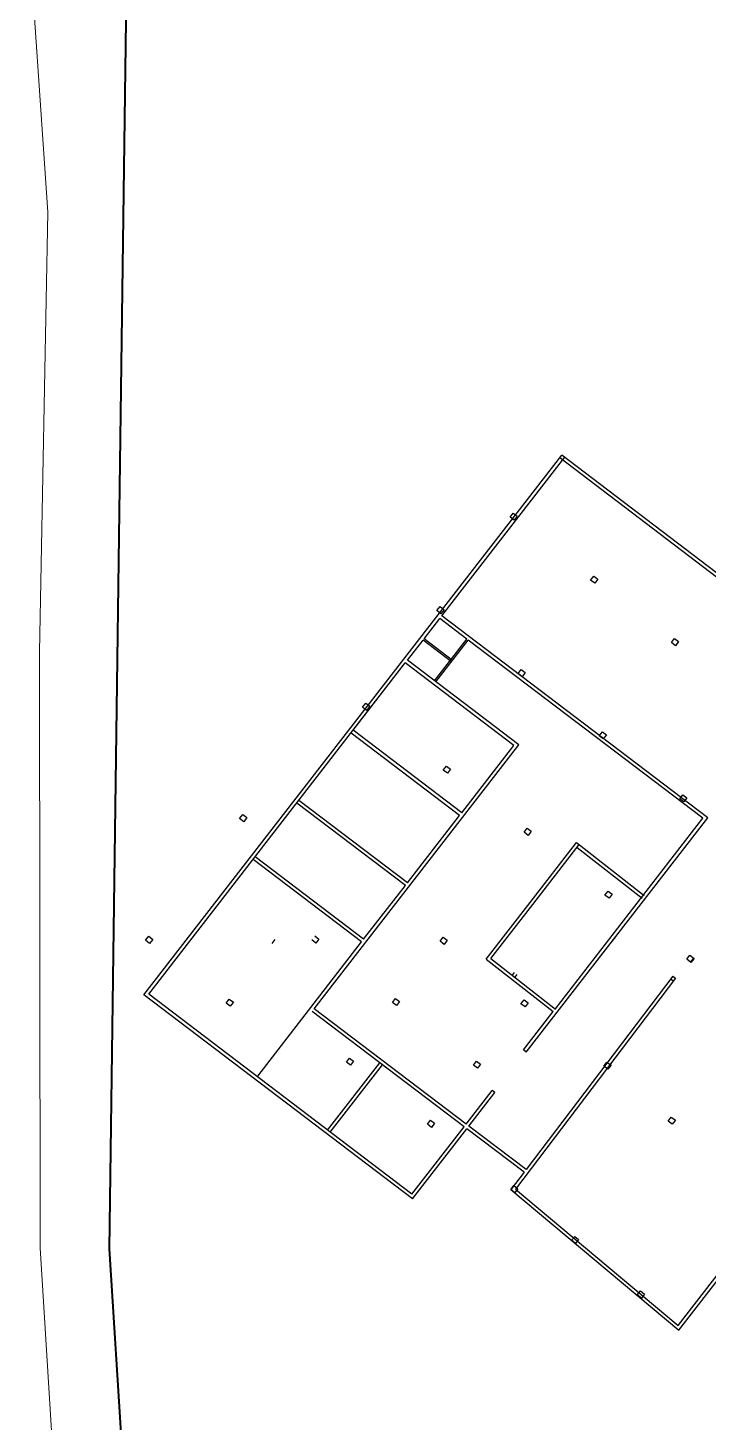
# Model space of a CAD drawing. Header units: metres. Extents: x 141303 to 146299, y 125960 to 127091.
# Drawn here: x 145017.4 to 145057.3, y 126056.8 to 126138.6 of the extents above; entities that cross this region are included whole.
import ezdxf

# ---------------------------------------------------------------- set-up
doc = ezdxf.new("R2010")
doc.units = ezdxf.units.M
doc.header["$MEASUREMENT"] = 0
doc.linetypes.add('ACAD_ISO04W100', pattern=[30, 24, -3, 0, -3])
for name, color, linetype, lineweight in [('new column', 4, 'Continuous', 25), ('NVMI_ROAD', 253, 'Continuous', 20), ('NVMI_SITEBOUNDARY', 255, 'ACAD_ISO04W100', 40), ('NVMI_WALL', 7, 'Continuous', 30)]:
    doc.layers.add(name, color=color, linetype=linetype, lineweight=lineweight)

msp = doc.modelspace()

# ---------------------------------------------------------------- linework, layer by layer
at = {"layer": 'new column'}
for p, q in [((145045.70417, 126109.91184), (145045.8861, 126110.15038)), ((145045.9427, 126109.72991), (145045.70417, 126109.91184)), ((145045.8861, 126110.15038), (145046.12464, 126109.96844)), ((145046.12464, 126109.96844), (145045.9427, 126109.72991)), ((145050.43504, 126106.21152), (145050.61697, 126106.45006)), ((145050.61697, 126106.45006), (145050.85551, 126106.26812)), ((145050.67357, 126106.02959), (145050.43504, 126106.21152)), ((145050.85551, 126106.26812), (145050.67357, 126106.02959)), ((145041.40986, 126104.42256), (145041.5918, 126104.66109)), ((145041.6484, 126104.24062), (145041.40986, 126104.42256)), ((145041.5918, 126104.66109), (145041.83033, 126104.47916)), ((145041.83033, 126104.47916), (145041.6484, 126104.24062)), ((145055.17477, 126102.54647), (145055.35671, 126102.785)), ((145055.41331, 126102.36453), (145055.17477, 126102.54647)), ((145055.35671, 126102.785), (145055.59524, 126102.60307)), ((145055.59524, 126102.60307), (145055.41331, 126102.36453)), ((145046.17248, 126100.72663), (145046.35441, 126100.96517)), ((145046.41101, 126100.5447), (145046.17248, 126100.72663)), ((145046.35441, 126100.96517), (145046.59295, 126100.78323)), ((145046.59295, 126100.78323), (145046.41101, 126100.5447)), ((145037.04634, 126098.75176), (145037.22827, 126098.9903)), ((145037.28487, 126098.56982), (145037.04634, 126098.75176)), ((145037.22827, 126098.9903), (145037.46681, 126098.80836)), ((145037.46681, 126098.80836), (145037.28487, 126098.56982)), ((145050.94041, 126097.07262), (145051.12235, 126097.31116)), ((145051.17895, 126096.89069), (145050.94041, 126097.07262)), ((145051.12235, 126097.31116), (145051.36088, 126097.12922)), ((145051.36088, 126097.12922), (145051.17895, 126096.89069)), ((145041.78482, 126095.06173), (145041.96675, 126095.30027)), ((145042.02335, 126094.8798), (145041.78482, 126095.06173)), ((145041.96675, 126095.30027), (145042.20529, 126095.11833)), ((145042.20529, 126095.11833), (145042.02335, 126094.8798)), ((145055.66856, 126093.37715), (145055.85049, 126093.61568)), ((145055.90709, 126093.19521), (145055.66856, 126093.37715)), ((145055.85049, 126093.61568), (145056.08903, 126093.43375)), ((145056.08903, 126093.43375), (145055.90709, 126093.19521)), ((145029.82871, 126092.21303), (145030.01064, 126092.45157)), ((145030.06724, 126092.0311), (145029.82871, 126092.21303)), ((145030.01064, 126092.45157), (145030.24918, 126092.26963)), ((145030.24918, 126092.26963), (145030.06724, 126092.0311)), ((145046.52489, 126091.41157), (145046.70683, 126091.65011)), ((145046.76343, 126091.22963), (145046.52489, 126091.41157)), ((145046.70683, 126091.65011), (145046.94536, 126091.46817)), ((145046.94536, 126091.46817), (145046.76343, 126091.22963)), ((145051.27855, 126087.72421), (145051.46049, 126087.96275)), ((145051.51709, 126087.54228), (145051.27855, 126087.72421)), ((145051.46049, 126087.96275), (145051.69902, 126087.78081)), ((145051.69902, 126087.78081), (145051.51709, 126087.54228)), ((145024.30309, 126085.07316), (145024.49077, 126085.30721)), ((145024.49077, 126085.30721), (145024.72481, 126085.11953)), ((145034.24535, 126085.32809), (145034.48389, 126085.14615)), ((145041.60145, 126085.01459), (145041.78339, 126085.25313)), ((145041.78339, 126085.25313), (145042.02192, 126085.07119)), ((145024.53713, 126084.88548), (145024.30309, 126085.07316)), ((145024.72481, 126085.11953), (145024.53713, 126084.88548)), ((145031.74054, 126084.87411), (145031.92247, 126085.11265)), ((145034.30195, 126084.90762), (145034.06342, 126085.08955)), ((145034.48389, 126085.14615), (145034.30195, 126084.90762)), ((145041.83999, 126084.83265), (145041.60145, 126085.01459)), ((145042.02192, 126085.07119), (145041.83999, 126084.83265)), ((145056.08483, 126083.95408), (145056.26677, 126084.19261)), ((145056.32337, 126083.77214), (145056.08483, 126083.95408)), ((145056.26677, 126084.19261), (145056.5053, 126084.01068)), ((145056.5053, 126084.01068), (145056.32337, 126083.77214)), ((145029.03894, 126081.38465), (145029.22088, 126081.62319)), ((145029.27748, 126081.20272), (145029.03894, 126081.38465)), ((145029.22088, 126081.62319), (145029.45941, 126081.44125)), ((145029.45941, 126081.44125), (145029.27748, 126081.20272)), ((145038.80312, 126081.42023), (145038.98505, 126081.65876)), ((145039.04165, 126081.23829), (145038.80312, 126081.42023)), ((145038.98505, 126081.65876), (145039.22359, 126081.47683)), ((145039.22359, 126081.47683), (145039.04165, 126081.23829)), ((145046.34416, 126081.34541), (145046.5261, 126081.58395)), ((145046.5827, 126081.16347), (145046.34416, 126081.34541)), ((145046.5261, 126081.58395), (145046.76464, 126081.40201)), ((145046.76464, 126081.40201), (145046.5827, 126081.16347)), ((145036.09613, 126077.91728), (145036.27806, 126078.15582)), ((145036.33466, 126077.73535), (145036.09613, 126077.91728)), ((145036.27806, 126078.15582), (145036.5166, 126077.97388)), ((145036.5166, 126077.97388), (145036.33466, 126077.73535)), ((145043.5504, 126077.7424), (145043.73233, 126077.98094)), ((145043.73233, 126077.98094), (145043.97087, 126077.79901)), ((145043.97087, 126077.79901), (145043.78893, 126077.56047)), ((145051.21114, 126077.68568), (145051.39307, 126077.92422)), ((145051.39307, 126077.92422), (145051.63161, 126077.74228)), ((145043.78893, 126077.56047), (145043.5504, 126077.7424)), ((145051.44967, 126077.50375), (145051.21114, 126077.68568)), ((145051.63161, 126077.74228), (145051.44967, 126077.50375)), ((145054.99006, 126074.45663), (145055.172, 126074.69517)), ((145055.172, 126074.69517), (145055.41053, 126074.51323)), ((145040.84891, 126074.26904), (145041.03084, 126074.50757)), ((145041.08744, 126074.0871), (145040.84891, 126074.26904)), ((145041.03084, 126074.50757), (145041.26938, 126074.32564)), ((145041.26938, 126074.32564), (145041.08744, 126074.0871)), ((145055.2286, 126074.2747), (145054.99006, 126074.45663)), ((145055.41053, 126074.51323), (145055.2286, 126074.2747)), ((145045.74721, 126070.4328), (145045.92915, 126070.67133)), ((145045.98575, 126070.25086), (145045.74721, 126070.4328)), ((145045.92915, 126070.67133), (145046.16768, 126070.4894)), ((145046.16768, 126070.4894), (145045.98575, 126070.25086)), ((145049.30728, 126067.45958), (145049.49878, 126067.69051)), ((145049.53821, 126067.26808), (145049.30728, 126067.45958)), ((145049.49878, 126067.69051), (145049.72971, 126067.49901)), ((145049.72971, 126067.49901), (145049.53821, 126067.26808)), ((145053.17544, 126064.24831), (145053.35738, 126064.48685)), ((145053.41398, 126064.06638), (145053.17544, 126064.24831)), ((145053.35738, 126064.48685), (145053.59591, 126064.30491)), ((145053.59591, 126064.30491), (145053.41398, 126064.06638))]:
    msp.add_line(p, q, dxfattribs=at)
at = {"layer": 'NVMI_ROAD'}
for p, q in [((145017.39665, 126144.83715), (145018.56446, 126127.81163)), ((145018.56446, 126127.81163), (145018.07602, 126101.9785)), ((145018.07602, 126101.9785), (145018.11851, 126067.0192)), ((145018.11851, 126067.0192), (145020.0805, 126035.5492))]:
    msp.add_line(p, q, dxfattribs=at)
at = {"layer": 'NVMI_SITEBOUNDARY', "linetype": 'ByBlock'}
for p, q in [((145022.18825, 126066.952), (145023.42028, 126156.96563)), ((145024.21234, 126035.20242), (145022.18825, 126066.952))]:
    msp.add_line(p, q, dxfattribs=at)
at = {"layer": 'NVMI_WALL'}
for p, q in [((145024.20695, 126081.8637), (145048.75421, 126113.5498)), ((145041.69876, 126104.1159), (145048.91327, 126113.42853)), ((145064.37915, 126101.38572), (145048.63295, 126113.39075)), ((145064.50041, 126101.54477), (145048.75421, 126113.5498)), ((145041.53942, 126104.2368), (145041.53783, 126104.23801)), ((145057.31332, 126092.26753), (145041.69876, 126104.1159)), ((145040.65758, 126102.77193), (145041.57627, 126103.95779)), ((145040.65758, 126102.77193), (145041.57627, 126103.95779)), ((145043.16959, 126102.74877), (145041.57627, 126103.95779)), ((145043.16959, 126102.74877), (145041.57627, 126103.95779)), ((145039.67766, 126101.50702), (145040.59634, 126102.69288)), ((145039.67766, 126101.50702), (145040.59634, 126102.69288)), ((145042.26933, 126101.42341), (145040.59634, 126102.69288)), ((145042.33057, 126101.50246), (145040.65758, 126102.77193)), ((145041.27098, 126100.298), (145043.16959, 126102.74877)), ((145041.35065, 126100.23755), (145043.24926, 126102.68832)), ((145057.0315, 126092.23031), (145043.24926, 126102.68832)), ((145024.48878, 126081.90091), (145039.55517, 126101.34891)), ((145036.49289, 126097.39606), (145039.55517, 126101.34891)), ((145045.92846, 126096.51284), (145039.55517, 126101.34891)), ((145046.21028, 126096.55005), (145039.67766, 126101.50702)), ((145042.74369, 126092.40188), (145036.3704, 126097.23795)), ((145042.86618, 126092.55999), (145036.49289, 126097.39606)), ((145034.20617, 126081.0549), (145046.21028, 126096.55005)), ((145042.86618, 126092.55999), (145045.92846, 126096.51284)), ((145039.55893, 126088.29092), (145033.18564, 126093.12699)), ((145039.68142, 126088.44903), (145033.30813, 126093.2851)), ((145039.68142, 126088.44903), (145042.74369, 126092.40188)), ((145046.65661, 126078.51163), (145057.31332, 126092.26753)), ((145048.363, 126081.04085), (145057.0315, 126092.23031)), ((145046.87706, 126087.28704), (145049.60701, 126090.81091)), ((145047.03517, 126087.16455), (145049.76472, 126090.68792)), ((145049.60701, 126090.81091), (145053.58453, 126087.70903)), ((145049.64599, 126090.52688), (145053.46154, 126087.55131)), ((145036.98662, 126084.97053), (145030.61333, 126089.8066)), ((145037.10911, 126085.12864), (145030.73582, 126089.96471)), ((145037.10911, 126085.12864), (145039.55893, 126088.29092)), ((145044.30319, 126083.96463), (145046.87706, 126087.28704)), ((145044.58547, 126084.00244), (145047.03517, 126087.16455)), ((145051.88346, 126085.18048), (145051.84537, 126085.20939)), ((145051.88346, 126085.18048), (145051.84537, 126085.20939)), ((145030.88782, 126077.09808), (145036.98662, 126084.97053)), ((145051.76257, 126085.02116), (145051.72288, 126085.05128)), ((145051.76257, 126085.02116), (145051.72288, 126085.05128)), ((145036.65598, 126084.21717), (145036.62408, 126084.24138)), ((145044.30319, 126083.96463), (145048.24052, 126080.88274)), ((145044.57947, 126084.00236), (145048.36957, 126081.03571)), ((145056.30479, 126083.7874), (145056.48801, 126084.02387)), ((145035.7373, 126083.03132), (145035.71736, 126083.04645)), ((145045.85032, 126083.02256), (145045.9728, 126083.18066)), ((145046.00842, 126082.90007), (145046.13091, 126083.05818)), ((145055.42466, 126082.83752), (145046.02549, 126070.468)), ((145055.26637, 126082.95977), (145046.64617, 126071.61539)), ((145055.14412, 126082.80149), (145055.30365, 126082.67827)), ((145055.26637, 126082.95977), (145055.42466, 126082.83752)), ((145039.94401, 126070.17344), (145024.48878, 126081.90091)), ((145039.98085, 126069.89442), (145024.20695, 126081.8637)), ((145043.00628, 126074.12628), (145034.08367, 126080.89678)), ((145043.12877, 126074.2844), (145034.20617, 126081.0549)), ((145046.49727, 126078.63253), (145048.24052, 126080.88274)), ((145046.65661, 126078.51163), (145046.49727, 126078.63253)), ((145034.99266, 126073.93053), (145038.05494, 126077.88338)), ((145035.15199, 126073.80963), (145038.21427, 126077.76248)), ((145043.12877, 126074.2844), (145044.65991, 126076.26082)), ((145044.81924, 126076.13992), (145044.65991, 126076.26082)), ((145043.2881, 126074.1635), (145044.81924, 126076.13992)), ((145055.58141, 126062.46165), (145065.38003, 126075.14861)), ((145055.61249, 126062.17469), (145065.53831, 126075.02636)), ((145039.94401, 126070.17344), (145043.00628, 126074.12628)), ((145039.98085, 126069.89442), (145043.16561, 126074.00538)), ((145046.52516, 126071.45615), (145043.16561, 126074.00538)), ((145046.64617, 126071.61539), (145043.2881, 126074.1635)), ((145046.52516, 126071.45615), (145045.76593, 126070.45698)), ((145045.76593, 126070.45698), (145045.75088, 126070.43717)), ((145045.75088, 126070.43717), (145055.61249, 126062.17469)), ((145046.02549, 126070.468), (145055.58141, 126062.46165))]:
    msp.add_line(p, q, dxfattribs=at)

doc.saveas('drawing.dxf')
